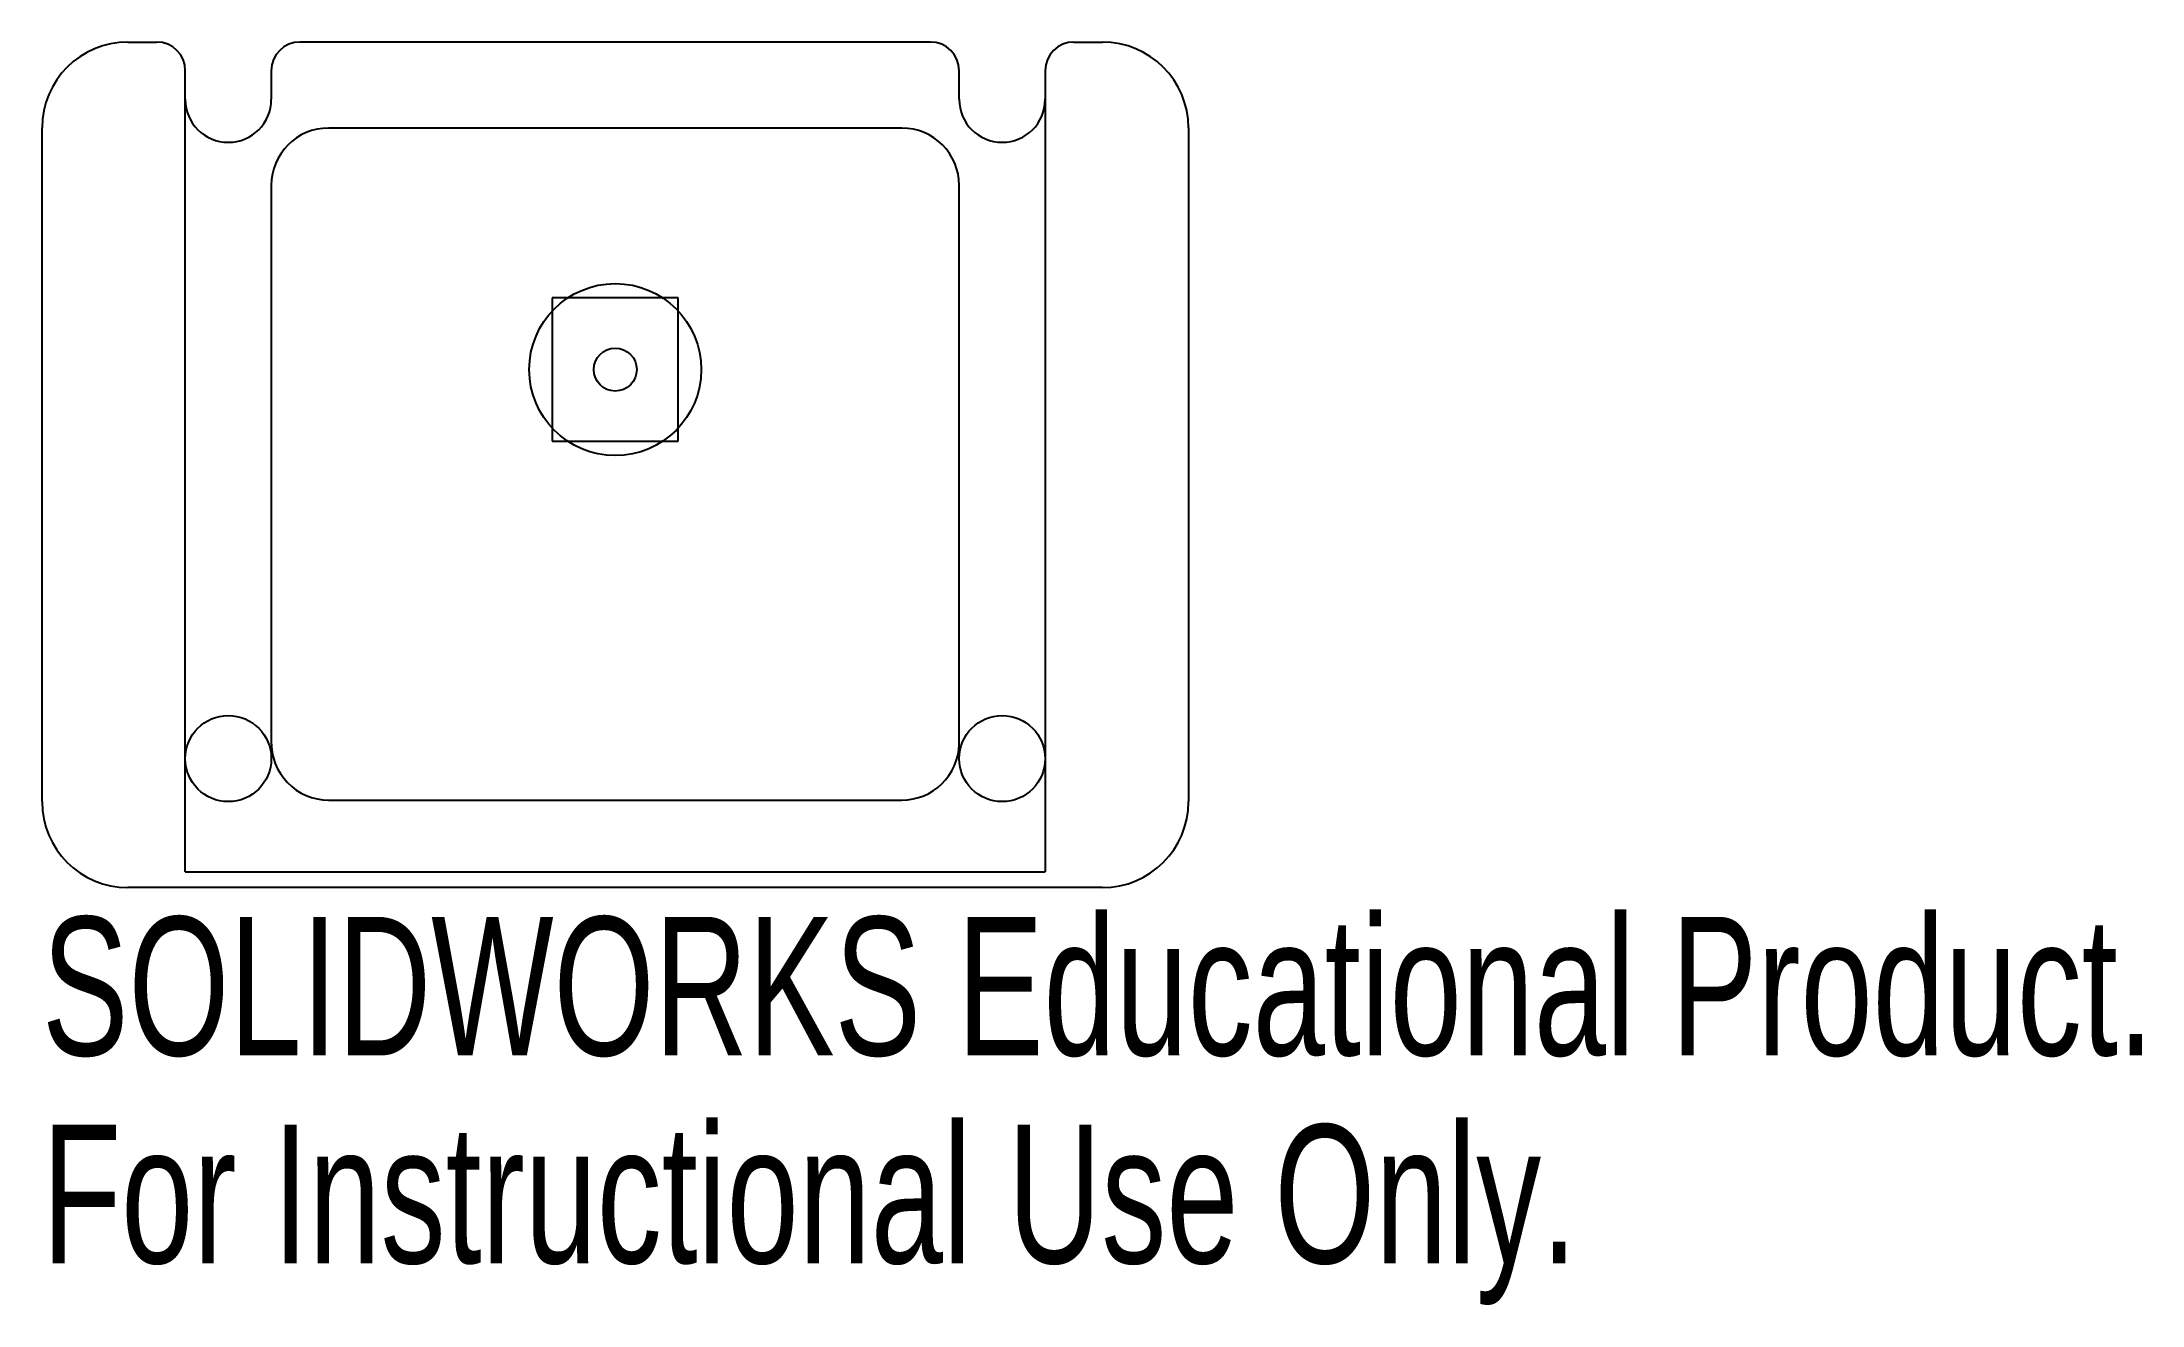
# Model space of a CAD drawing. Header units: millimetres. Extents: x -20 to 53.3, y -29.3 to 14.8.
import ezdxf

# ---------------------------------------------------------------- set-up
doc = ezdxf.new("R2010")
doc.units = ezdxf.units.MM
doc.styles.add('SLDTEXTSTYLE0', font='TXT', dxfattribs={"width": 0.7})

msp = doc.modelspace()

# ---------------------------------------------------------------- linework, layer by layer
at = {"color": 7, "linetype": 'Continuous', "lineweight": 25}
for p, q in [((-17, 14.75), (-16, 14.75)), ((11, 14.75), (-11, 14.75)), ((16, 14.75), (17, 14.75)), ((-15, -14.195), (-15, 13.75)), ((-12, 13.75), (-12, 12.75)), ((12, 12.75), (12, 13.75)), ((15, 13.75), (15, -14.195)), ((-20, -11.75), (-20, 11.75)), ((10, 11.749), (-10, 11.749)), ((20, 11.75), (20, -11.75)), ((-12, 9.748), (-12, -9.638)), ((12, -9.751), (12, 9.748)), ((-10, -11.695), (10, -11.695)), ((-15, -14.195), (15, -14.195)), ((17, -14.75), (-17, -14.75))]:
    msp.add_line(p, q, dxfattribs=at)
at = {"color": 7, "linetype": 'Continuous'}
for p, q in [((2.2, 5.822), (-2.2, 5.822)), ((-2.2, 5.822), (-2.2, 0.822)), ((2.2, 0.822), (2.2, 5.822)), ((-2.2, 0.822), (2.2, 0.822))]:
    msp.add_line(p, q, dxfattribs=at)
for radius in [3, 0.75]:
    msp.add_circle((0, 3.322), radius, dxfattribs=at)
at = {"color": 7, "linetype": 'Continuous', "lineweight": 25}
for centre in [(-13.5, -10.25), (13.5, -10.25)]:
    msp.add_circle(centre, 1.5, dxfattribs=at)
for centre, radius, start, end in [((-17, 11.75), 3, 90, 180), ((-16, 13.75), 1, 0, 90), ((-11, 13.75), 1, 90, 180), ((11, 13.75), 1, 0, 90), ((16, 13.75), 1, 90, 180), ((17, 11.75), 3, 0, 90), ((-13.5, 12.75), 1.5, 180, 0), ((13.5, 12.75), 1.5, 180, 0), ((-10, 9.748), 2, 90.01145, 180.01144), ((10, 9.748), 2, 359.98856, 89.98855), ((-10, -9.694), 2.001, 178.38044, 270), ((10, -9.694), 2.001, 270, 358.38044), ((-17, -11.75), 3, 180, 270), ((17, -11.75), 3, 270, 0)]:
    msp.add_arc(centre, radius, start, end, dxfattribs=at)

# ---------------------------------------------------------------- texts
at = {"color": 7, "linetype": 'Continuous', "char_height": 4.83362, "attachment_point": 1, "style": 'SLDTEXTSTYLE0'}
for s, insert in [('SOLIDWORKS Educational Product.', (-20, -15.77)), ('For Instructional Use Only.', (-20, -23.02))]:
    msp.add_mtext(s, dxfattribs=dict(at, insert=insert))

doc.saveas('drawing.dxf')
